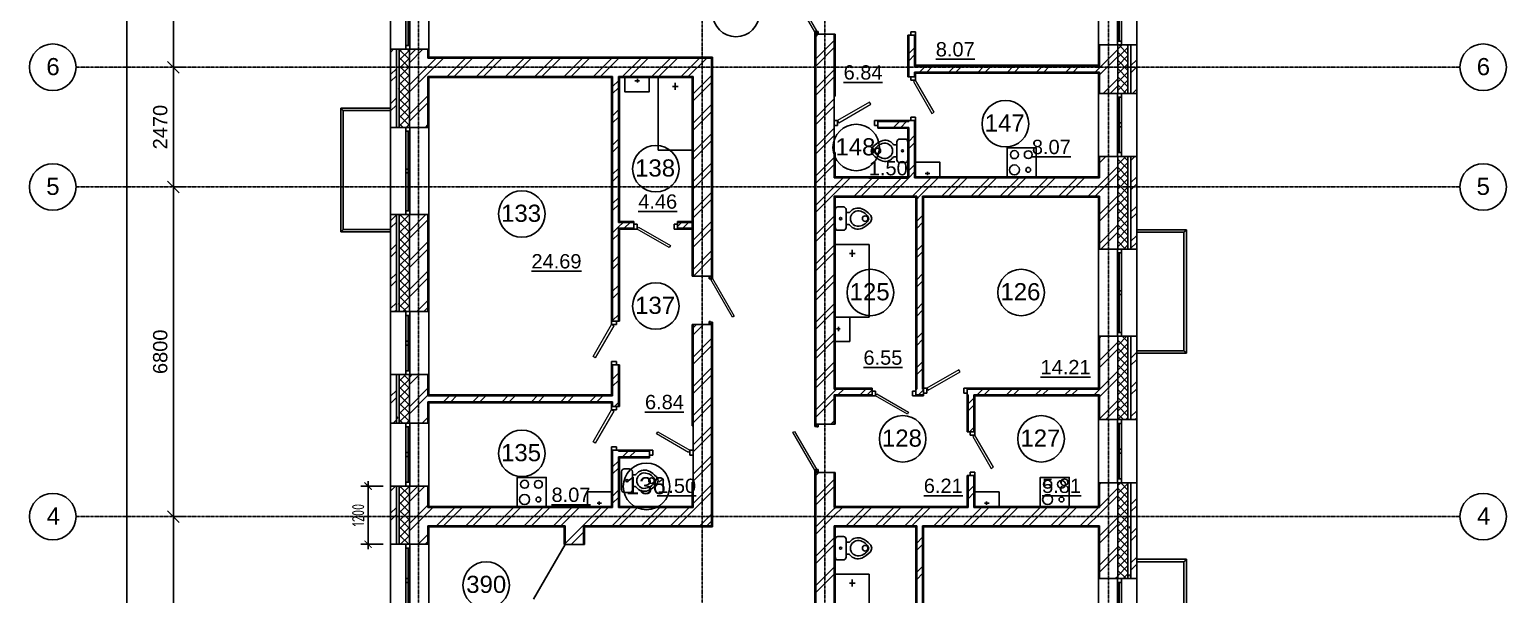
# Model space of a CAD drawing. Header units: millimetres. Extents: x -3463 to 813393, y -106315 to 159215.
# Drawn here: x 174326 to 204788, y 20796 to 32450 of the extents above; entities that cross this region are included whole.
import ezdxf

# ---------------------------------------------------------------- set-up
doc = ezdxf.new("R2010")
doc.units = ezdxf.units.MM
doc.linetypes.add('Линия сетки', pattern=[22.225, 12.7, -3.175, 3.175, -3.175])
doc.layers.add('AXIS_', color=252, linetype='Continuous')
doc.layers.add('PLANS_', color=252, linetype='Continuous')
doc.styles.add('Arch-Dim', font='complex.shx', dxfattribs={"width": 0.7})
doc.styles.add('arial', font='arial.ttf')
doc.styles.add('Arial_1', font='arial.ttf', dxfattribs={"height": 295.05988})

# ---------------------------------------------------------------- blocks, each defined once
blk = doc.blocks.new('_Oblique')
at = {"color": 0, "linetype": 'ByBlock', "lineweight": -2}
blk.add_line((-0.5, -0.5), (0.5, 0.5), dxfattribs=at)
blk = doc.blocks.new('_ArchTick')
at = {"color": 0, "linetype": 'ByBlock', "const_width": 0.15}
blk.add_lwpolyline([(-0.5, -0.5), (0.5, 0.5)], dxfattribs=at)
blk = doc.blocks.new('A$Cd9ce3b92')
at = {"layer": 'AXIS_', "linetype": 'Линия сетки'}
for p, q in [((-6829, -44949), (-6829, 40039)), ((-979, -44949), (-979, 40039)), ((1551, -44949), (1551, 40039)), ((7401, -44949), (7401, 40039)), ((14647, -12726), (-13895, -12726)), ((14647, -15196), (-13895, -15196)), ((14647, -21996), (-13895, -21996))]:
    blk.add_line(p, q, dxfattribs=at)
at = {"layer": 'AXIS_'}
for p, q in [((-12848, -41636), (-12848, 38784)), ((-11888, -12966), (-11888, -5686)), ((-11888, -15436), (-11888, -12486)), ((-11817, -12726), (-11648, -12726)), ((-11817, -12726), (-11648, -12726)), ((-11888, -22236), (-11888, -14956)), ((-11817, -15196), (-11648, -15196)), ((-11817, -15196), (-11648, -15196)), ((-11888, -28736), (-11888, -21756)), ((-11817, -21996), (-11648, -21996)), ((-11817, -21996), (-11648, -21996))]:
    blk.add_line(p, q, dxfattribs=at)
for centre in [(-14375, -12726), (15127, -12726), (-14375, -15196), (15127, -15196), (-14375, -21996), (15127, -21996)]:
    blk.add_circle(centre, 480, dxfattribs=at)
at = {"layer": 'PLANS_'}
for p, q in [((-7409, -12356), (-7409, -11056)), ((-7044, -11136), (-7044, -12276)), ((-7014, -12276), (-7014, -11136)), ((-6619, -11056), (-6619, -12356)), ((7191, -12266), (7191, -10966)), ((7586, -11046), (7586, -12186)), ((7616, -12186), (7616, -11046)), ((7981, -10966), (7981, -12266)), ((-7094, -12276), (-7094, -11746)), ((7666, -11656), (7666, -12186)), ((1341, -11996), (1381, -11996)), ((1341, -12026), (1341, -11996)), ((1411, -12026), (1341, -12026)), ((1341, -12026), (1411, -12026)), ((1341, -12046), (1341, -12026)), ((1411, -12046), (1341, -12046)), ((1361, -12046), (1361, -20086)), ((1381, -11986), (1411, -11986)), ((1381, -11996), (1381, -11986)), ((1411, -11986), (1411, -12026)), ((1411, -12026), (1411, -12046)), ((1741, -12046), (1741, -13326)), ((3281, -12926), (3281, -12066)), ((3421, -11996), (3321, -11996)), ((3321, -11996), (3321, -12066)), ((3321, -12066), (3421, -12066)), ((3401, -12706), (3401, -12066)), ((3421, -12066), (3421, -11996)), ((-7289, -12356), (-7289, -13966)), ((-7229, -12356), (-7229, -13966)), ((-7014, -12276), (-7094, -12276)), ((-7094, -12276), (-7094, -12356)), ((-7094, -12356), (-7014, -12356)), ((-7044, -12276), (-7014, -12276)), ((-7019, -12356), (-7019, -13966)), ((-7014, -12356), (-7014, -12276)), ((-6639, -12356), (-6639, -12536)), ((7211, -12266), (7211, -12706)), ((7586, -12186), (7616, -12186)), ((7586, -12186), (7586, -12266)), ((7666, -12186), (7586, -12186)), ((7586, -12266), (7666, -12266)), ((7591, -12266), (7591, -13266)), ((7666, -12266), (7666, -12186)), ((7801, -12266), (7801, -13266)), ((7861, -12266), (7861, -13266)), ((-789, -12536), (-6639, -12536)), ((-6619, -12516), (-6619, -12536)), ((-789, -12536), (-789, -17033)), ((7211, -12706), (3401, -12706)), ((7191, -12706), (7191, -12686)), ((-6639, -12916), (-6639, -13966)), ((-2829, -12916), (-6639, -12916)), ((-6619, -12916), (-6619, -12936)), ((-2829, -12916), (-2829, -17966)), ((-2709, -12916), (-2709, -15926)), ((-1169, -12916), (-2709, -12916)), ((-1169, -12916), (-1169, -17033)), ((3421, -12926), (3321, -12926)), ((3321, -12926), (3321, -12996)), ((3321, -12996), (3421, -12996)), ((3401, -12926), (3401, -12826)), ((7211, -12826), (3401, -12826)), ((3421, -12996), (3421, -12926)), ((7191, -12846), (7191, -12826)), ((7211, -12826), (7211, -13266)), ((7191, -14566), (7191, -13266)), ((7586, -13266), (7586, -13346)), ((7666, -13266), (7586, -13266)), ((7586, -13346), (7586, -14486)), ((7616, -13346), (7586, -13346)), ((7586, -13346), (7666, -13346)), ((7616, -14486), (7616, -13346)), ((7666, -13346), (7666, -13266)), ((7666, -13346), (7666, -13876)), ((7981, -13266), (7981, -14566)), ((-7409, -13571), (-8434, -13571)), ((-8434, -13571), (-8434, -16121)), ((-8384, -13621), (-7409, -13621)), ((-8384, -16071), (-8384, -13621)), ((-7409, -15766), (-7409, -13966)), ((-7014, -13966), (-7094, -13966)), ((-7094, -13966), (-7094, -14046)), ((-7014, -14046), (-7014, -13966)), ((-6619, -13966), (-6619, -15766)), ((1811, -13826), (1741, -13826)), ((1741, -13826), (1741, -13926)), ((1741, -13926), (1811, -13926)), ((1811, -13926), (1811, -13826)), ((2571, -13826), (2571, -13926)), ((2641, -13826), (2571, -13826)), ((2571, -13926), (2641, -13926)), ((2641, -13926), (2641, -13826)), ((2641, -13846), (3281, -13846)), ((2641, -13966), (3281, -13966)), ((3281, -13846), (3281, -13826)), ((3281, -15006), (3281, -13966)), ((3421, -13756), (3321, -13756)), ((3321, -13756), (3321, -13826)), ((3321, -13826), (3421, -13826)), ((3401, -15006), (3401, -13826)), ((3421, -13826), (3421, -13756)), ((7586, -13876), (7586, -13956)), ((7666, -13876), (7586, -13876)), ((7586, -13956), (7666, -13956)), ((7666, -13956), (7666, -13876)), ((7666, -13956), (7666, -14486)), ((-7094, -14046), (-7014, -14046)), ((-7094, -14826), (-7094, -14046)), ((-7014, -14046), (-7044, -14046)), ((-7044, -14046), (-7044, -15686)), ((-7014, -15686), (-7014, -14046)), ((1741, -14486), (1741, -15006)), ((7211, -14566), (7211, -15006)), ((7586, -14486), (7616, -14486)), ((7586, -14486), (7586, -14566)), ((7666, -14486), (7586, -14486)), ((7586, -14566), (7666, -14566)), ((7591, -14566), (7591, -16476)), ((7666, -14566), (7666, -14486)), ((7801, -14566), (7801, -16476)), ((7861, -14566), (7861, -16476)), ((-7014, -14826), (-7094, -14826)), ((-7094, -14826), (-7094, -14906)), ((-7094, -14906), (-7014, -14906)), ((-7094, -15686), (-7094, -14906)), ((-7014, -14906), (-7014, -14826)), ((1741, -15006), (3281, -15006)), ((3401, -15006), (7211, -15006)), ((7191, -15006), (7191, -14986)), ((1741, -15386), (1741, -19366)), ((1741, -15386), (3444, -15386)), ((3444, -15386), (3444, -19366)), ((3564, -15386), (3564, -19366)), ((3564, -15386), (7211, -15386)), ((7191, -15406), (7191, -15386)), ((7211, -15386), (7211, -16476)), ((-7289, -15766), (-7289, -17766)), ((-7229, -15766), (-7229, -17766)), ((-7014, -15686), (-7094, -15686)), ((-7094, -15686), (-7094, -15766)), ((-7094, -15766), (-7014, -15766)), ((-7044, -15686), (-7014, -15686)), ((-7019, -15766), (-7019, -17766)), ((-7014, -15766), (-7014, -15686)), ((-6639, -15766), (-6639, -17766)), ((-8434, -16121), (-7409, -16121)), ((-7409, -16071), (-8384, -16071)), ((-2389, -15926), (-2709, -15926)), ((-2709, -17966), (-2709, -16046)), ((-2389, -16046), (-2709, -16046)), ((-2389, -15966), (-2319, -15966)), ((-2389, -16066), (-2389, -15966)), ((-2319, -16066), (-2389, -16066)), ((-2319, -15966), (-2319, -16066)), ((-1559, -15966), (-1489, -15966)), ((-1559, -16066), (-1559, -15966)), ((-1489, -16066), (-1559, -16066)), ((-1189, -15926), (-1489, -15926)), ((-1489, -15966), (-1489, -16066)), ((-1189, -16046), (-1489, -16046)), ((9006, -16077), (7981, -16077)), ((7981, -16127), (8956, -16127)), ((8956, -16127), (8956, -18577)), ((9006, -18627), (9006, -16077)), ((7191, -18276), (7191, -16476)), ((7586, -16476), (7586, -16556)), ((7666, -16476), (7586, -16476)), ((7586, -16556), (7586, -18196)), ((7616, -16556), (7586, -16556)), ((7586, -16556), (7666, -16556)), ((7616, -18196), (7616, -16556)), ((7666, -16556), (7666, -16476)), ((7666, -16556), (7666, -17336)), ((7981, -16476), (7981, -18276)), ((-839, -17033), (-769, -17033)), ((-839, -17053), (-839, -17033)), ((-839, -17093), (-839, -17053)), ((-839, -17053), (-769, -17053)), ((-769, -17053), (-839, -17053)), ((-769, -17033), (-769, -17053)), ((-769, -17053), (-769, -17083)), ((-809, -17093), (-839, -17093)), ((-809, -17083), (-809, -17093)), ((-769, -17083), (-809, -17083)), ((7586, -17336), (7586, -17416)), ((7666, -17336), (7586, -17336)), ((7666, -17416), (7666, -17336)), ((7586, -17416), (7666, -17416)), ((7666, -17416), (7666, -18196)), ((-7409, -19066), (-7409, -17766)), ((-7014, -17766), (-7094, -17766)), ((-7094, -17766), (-7094, -17846)), ((-7094, -17846), (-7014, -17846)), ((-7094, -18376), (-7094, -17846)), ((-7014, -17846), (-7044, -17846)), ((-7044, -17846), (-7044, -18986)), ((-7014, -17846), (-7014, -17766)), ((-7014, -18986), (-7014, -17846)), ((-6619, -17766), (-6619, -19066)), ((-2849, -17966), (-2749, -17966)), ((-2849, -18036), (-2849, -17966)), ((-2749, -17966), (-2749, -18036)), ((-2749, -18036), (-2849, -18036)), ((-1169, -18033), (-1169, -20126)), ((-839, -17973), (-809, -17973)), ((-839, -18013), (-839, -17973)), ((-769, -18013), (-839, -18013)), ((-839, -18033), (-839, -18013)), ((-839, -18013), (-769, -18013)), ((-769, -18033), (-839, -18033)), ((-809, -17973), (-809, -17983)), ((-809, -17983), (-769, -17983)), ((-789, -18033), (-789, -22186)), ((-769, -17983), (-769, -18013)), ((-769, -18013), (-769, -18033)), ((7211, -18276), (7211, -19366)), ((7586, -18196), (7616, -18196)), ((7586, -18196), (7586, -18276)), ((7666, -18196), (7586, -18196)), ((7586, -18276), (7666, -18276)), ((7591, -18276), (7591, -19996)), ((7666, -18276), (7666, -18196)), ((7801, -18276), (7801, -19996)), ((7861, -18276), (7861, -19996)), ((-7014, -18376), (-7094, -18376)), ((-7094, -18376), (-7094, -18456)), ((-7094, -18456), (-7014, -18456)), ((-7094, -18986), (-7094, -18456)), ((-7014, -18456), (-7014, -18376)), ((8956, -18577), (7981, -18577)), ((-2849, -18866), (-2849, -18796)), ((-2849, -18796), (-2749, -18796)), ((-2749, -18866), (-2849, -18866)), ((-2829, -19506), (-2829, -18866)), ((-2749, -18796), (-2749, -18866)), ((-2709, -19726), (-2709, -18866)), ((7981, -18627), (9006, -18627)), ((-7289, -19066), (-7289, -20066)), ((-7229, -19066), (-7229, -20066)), ((-7014, -18986), (-7094, -18986)), ((-7094, -18986), (-7094, -19066)), ((-7094, -19066), (-7014, -19066)), ((-7044, -18986), (-7014, -18986)), ((-7019, -19066), (-7019, -20066)), ((-7014, -19066), (-7014, -18986)), ((-6639, -19066), (-6639, -19506)), ((-6619, -19486), (-6619, -19506)), ((2524, -19366), (1741, -19366)), ((1741, -19486), (1741, -20086)), ((2524, -19486), (1741, -19486)), ((2524, -19406), (2594, -19406)), ((2524, -19506), (2524, -19406)), ((2594, -19406), (2594, -19506)), ((3354, -19406), (3424, -19406)), ((3354, -19506), (3354, -19406)), ((3444, -19366), (3424, -19366)), ((3424, -19406), (3424, -19506)), ((3584, -19486), (3424, -19486)), ((3584, -19366), (3564, -19366)), ((3654, -19346), (3584, -19346)), ((3584, -19346), (3584, -19446)), ((3584, -19446), (3654, -19446)), ((3654, -19446), (3654, -19346)), ((4414, -19346), (4414, -19446)), ((4484, -19346), (4414, -19346)), ((4414, -19446), (4484, -19446)), ((4484, -19446), (4484, -19346)), ((7211, -19366), (4484, -19366)), ((4504, -19486), (4484, -19486)), ((4504, -20246), (4504, -19486)), ((7211, -19486), (4624, -19486)), ((4624, -20246), (4624, -19486)), ((7191, -19366), (7191, -19346)), ((7191, -19506), (7191, -19486)), ((7211, -19486), (7211, -19996)), ((-6639, -19506), (-2829, -19506)), ((-6639, -19626), (-6639, -20066)), ((-6639, -19626), (-2829, -19626)), ((-6619, -19626), (-6619, -19646)), ((-2849, -19726), (-2749, -19726)), ((-2849, -19796), (-2849, -19726)), ((-2749, -19796), (-2849, -19796)), ((-2829, -19726), (-2829, -19626)), ((-2749, -19726), (-2749, -19796)), ((2594, -19506), (2524, -19506)), ((3424, -19506), (3354, -19506)), ((-7409, -21366), (-7409, -20066)), ((-7014, -20066), (-7094, -20066)), ((-7094, -20066), (-7094, -20146)), ((-7014, -20146), (-7014, -20066)), ((-6619, -20066), (-6619, -21366)), ((1341, -20086), (1411, -20086)), ((1341, -20106), (1341, -20086)), ((1411, -20086), (1411, -20106)), ((7191, -21296), (7191, -19996)), ((7586, -19996), (7586, -20076)), ((7666, -19996), (7586, -19996)), ((7586, -20076), (7586, -21216)), ((7616, -20076), (7586, -20076)), ((7586, -20076), (7666, -20076)), ((7616, -21216), (7616, -20076)), ((7666, -20076), (7666, -19996)), ((7666, -20076), (7666, -20606)), ((7981, -19996), (7981, -21296)), ((-7094, -20146), (-7014, -20146)), ((-7094, -20676), (-7094, -20146)), ((-7014, -20146), (-7044, -20146)), ((-7044, -20146), (-7044, -21286)), ((-7014, -21286), (-7014, -20146)), ((1341, -20106), (1411, -20106)), ((1341, -20136), (1341, -20106)), ((1411, -20106), (1341, -20106)), ((1381, -20136), (1341, -20136)), ((1381, -20146), (1381, -20136)), ((1411, -20146), (1381, -20146)), ((1411, -20106), (1411, -20146)), ((4644, -20246), (4544, -20246)), ((4544, -20246), (4544, -20316)), ((4544, -20316), (4644, -20316)), ((4644, -20316), (4644, -20246)), ((-7014, -20676), (-7094, -20676)), ((-7094, -20676), (-7094, -20756)), ((-7014, -20756), (-7014, -20676)), ((-2849, -20626), (-2849, -20556)), ((-2849, -20556), (-2749, -20556)), ((-2749, -20626), (-2849, -20626)), ((-2829, -21806), (-2829, -20626)), ((-2749, -20556), (-2749, -20626)), ((-2709, -20646), (-2709, -20626)), ((-2069, -20646), (-2709, -20646)), ((-2069, -20626), (-1999, -20626)), ((-2069, -20726), (-2069, -20626)), ((-1999, -20626), (-1999, -20726)), ((-1239, -20726), (-1239, -20626)), ((-1239, -20626), (-1169, -20626)), ((-1169, -20626), (-1169, -20726)), ((7586, -20606), (7586, -20686)), ((7666, -20606), (7586, -20606)), ((7586, -20686), (7666, -20686)), ((7666, -20686), (7666, -20606)), ((7666, -20686), (7666, -21216)), ((-7094, -20756), (-7014, -20756)), ((-7094, -21286), (-7094, -20756)), ((-2709, -21806), (-2709, -20766)), ((-2069, -20766), (-2709, -20766)), ((-1999, -20726), (-2069, -20726)), ((-1169, -20726), (-1239, -20726)), ((-7014, -21286), (-7094, -21286)), ((-7094, -21286), (-7094, -21366)), ((-7044, -21286), (-7014, -21286)), ((-7014, -21366), (-7014, -21286)), ((-1169, -21286), (-1169, -21806)), ((1341, -21036), (1381, -21036)), ((1341, -21066), (1341, -21036)), ((1411, -21066), (1341, -21066)), ((1341, -21066), (1411, -21066)), ((1341, -21086), (1341, -21066)), ((1411, -21086), (1341, -21086)), ((1361, -21086), (1361, -26796)), ((1381, -21026), (1411, -21026)), ((1381, -21036), (1381, -21026)), ((1411, -21026), (1411, -21066)), ((1411, -21066), (1411, -21086)), ((1741, -21086), (1741, -21806)), ((4504, -21806), (4504, -21146)), ((4644, -21076), (4544, -21076)), ((4544, -21076), (4544, -21146)), ((4544, -21146), (4644, -21146)), ((4624, -21806), (4624, -21146)), ((4644, -21146), (4644, -21076)), ((7211, -21296), (7211, -21806)), ((7586, -21216), (7616, -21216)), ((7586, -21216), (7586, -21296)), ((7666, -21216), (7586, -21216)), ((7586, -21296), (7666, -21296)), ((7591, -21296), (7591, -23276)), ((7666, -21296), (7666, -21216)), ((7801, -21296), (7801, -23276)), ((7861, -21296), (7861, -23276)), ((-7289, -21366), (-7289, -22566)), ((-7229, -21366), (-7229, -22566)), ((-7094, -21366), (-7014, -21366)), ((-7019, -21366), (-7019, -22566)), ((-6639, -21366), (-6639, -21806)), ((-2829, -21806), (-6639, -21806)), ((-6619, -21786), (-6619, -21806)), ((-1169, -21806), (-2709, -21806)), ((4504, -21806), (1741, -21806)), ((7211, -21806), (4624, -21806)), ((7191, -21806), (7191, -21786)), ((-6639, -22186), (-6639, -22566)), ((-3809, -22186), (-6639, -22186)), ((-6619, -22186), (-6619, -22206)), ((-3809, -22186), (-3809, -22571)), ((-789, -22186), (-3429, -22186)), ((-3429, -22186), (-3429, -22571)), ((1741, -22186), (1741, -26166)), ((3444, -22186), (1741, -22186)), ((3444, -22186), (3444, -26166)), ((3564, -22186), (3564, -26166)), ((7211, -22186), (3564, -22186)), ((7191, -22206), (7191, -22186)), ((7211, -22186), (7211, -23276)), ((-7409, -24066), (-7409, -22566)), ((-7014, -22566), (-7094, -22566)), ((-7094, -22566), (-7094, -22646)), ((-7094, -22646), (-7014, -22646)), ((-7094, -23276), (-7094, -22646)), ((-7014, -22646), (-7044, -22646)), ((-7044, -22646), (-7044, -23986)), ((-7014, -22646), (-7014, -22566)), ((-7014, -23986), (-7014, -22646)), ((-6619, -22566), (-6619, -24066)), ((9006, -22877), (7981, -22877)), ((7981, -22927), (8956, -22927)), ((8956, -22927), (8956, -25377)), ((9006, -25427), (9006, -22877)), ((-7014, -23276), (-7094, -23276)), ((-7094, -23276), (-7094, -23356)), ((-7094, -23356), (-7014, -23356)), ((-7094, -23986), (-7094, -23356)), ((-7014, -23356), (-7014, -23276)), ((7191, -25076), (7191, -23276)), ((7586, -23276), (7586, -23356)), ((7666, -23276), (7586, -23276)), ((7586, -23356), (7586, -24996)), ((7616, -23356), (7586, -23356)), ((7586, -23356), (7666, -23356)), ((7616, -24996), (7616, -23356)), ((7666, -23356), (7666, -23276)), ((7666, -23356), (7666, -24136)), ((7981, -23276), (7981, -25076))]:
    blk.add_line(p, q, dxfattribs=at)
at = {"layer": 'PLANS_', "lineweight": 13}
for p, q in [((1341, -11996), (891, -11217)), ((926, -11197), (1376, -11976)), ((1376, -11976), (1341, -11996)), ((3421, -12996), (3378, -13021)), ((3378, -13021), (3758, -13680)), ((3801, -13655), (3421, -12996)), ((2469, -13446), (1811, -13826)), ((1836, -13870), (2494, -13490)), ((2494, -13490), (2469, -13446)), ((3758, -13680), (3801, -13655)), ((1811, -13826), (1836, -13870)), ((-2319, -16066), (-2294, -16023)), ((-1661, -16446), (-2319, -16066)), ((-2294, -16023), (-1636, -16403)), ((-1636, -16403), (-1661, -16446)), ((-804, -17103), (-769, -17083)), ((-354, -17882), (-804, -17103)), ((-769, -17083), (-319, -17862)), ((-319, -17862), (-354, -17882)), ((-3229, -18695), (-2849, -18036)), ((-2806, -18061), (-3186, -18720)), ((-2849, -18036), (-2806, -18061)), ((-3186, -18720), (-3229, -18695)), ((4312, -18966), (3654, -19346)), ((3679, -19390), (4337, -19010)), ((4337, -19010), (4312, -18966)), ((2594, -19506), (2619, -19463)), ((2619, -19463), (3277, -19843)), ((3654, -19346), (3679, -19390)), ((-3229, -20455), (-2849, -19796)), ((-2849, -19796), (-2806, -19821)), ((3252, -19886), (2594, -19506)), ((-2806, -19821), (-3186, -20480)), ((3277, -19843), (3252, -19886)), ((-1922, -20290), (-1897, -20246)), ((-1264, -20670), (-1922, -20290)), ((-1897, -20246), (-1239, -20626)), ((891, -20257), (926, -20237)), ((1341, -21036), (891, -20257)), ((926, -20237), (1376, -21016)), ((4644, -20316), (4600, -20341)), ((4600, -20341), (4980, -21000)), ((5024, -20975), (4644, -20316)), ((-3186, -20480), (-3229, -20455)), ((-1239, -20626), (-1264, -20670)), ((1376, -21016), (1341, -21036)), ((4980, -21000), (5024, -20975))]:
    blk.add_line(p, q, dxfattribs=at)
at = {"layer": 'PLANS_', "lineweight": 25}
for p, q in [((1341, -12046), (1341, -20086)), ((1761, -12046), (1411, -12046)), ((1761, -13326), (1761, -12046)), ((3261, -12066), (3261, -12926)), ((3321, -12066), (3261, -12066)), ((3421, -12686), (3421, -12066)), ((-6619, -12356), (-7409, -12356)), ((-7409, -12356), (-7409, -13966)), ((-6619, -12516), (-6619, -12356)), ((7981, -12266), (7191, -12266)), ((7191, -12266), (7191, -12686)), ((7981, -13266), (7981, -12266)), ((-769, -12516), (-6619, -12516)), ((-769, -17033), (-769, -12516)), ((7191, -12686), (3421, -12686)), ((-6619, -13966), (-6619, -12936)), ((-6619, -12936), (-2849, -12936)), ((-2849, -12936), (-2849, -17966)), ((-2689, -15906), (-2689, -12936)), ((-2689, -12936), (-1189, -12936)), ((-1189, -12936), (-1189, -17033)), ((3261, -12926), (3321, -12926)), ((3421, -12926), (3421, -12846)), ((3421, -12846), (7191, -12846)), ((7191, -12846), (7191, -13266)), ((1741, -13826), (1741, -13326)), ((1741, -13326), (1761, -13326)), ((7191, -13266), (7981, -13266)), ((-7409, -13966), (-6619, -13966)), ((1741, -14486), (1741, -13926)), ((3321, -13826), (2641, -13826)), ((2641, -13926), (2641, -13986)), ((2641, -13986), (3261, -13986)), ((3261, -13986), (3261, -14986)), ((3421, -14986), (3421, -13826)), ((1761, -14486), (1741, -14486)), ((1761, -14986), (1761, -14486)), ((7981, -14566), (7191, -14566)), ((7191, -14566), (7191, -14986)), ((7981, -16476), (7981, -14566)), ((3261, -14986), (1761, -14986)), ((7191, -14986), (3421, -14986)), ((1761, -19346), (1761, -15406)), ((1761, -15406), (3424, -15406)), ((3424, -15406), (3424, -19406)), ((3584, -19346), (3584, -15406)), ((3584, -15406), (7191, -15406)), ((7191, -15406), (7191, -16476)), ((-6619, -15766), (-7409, -15766)), ((-7409, -15766), (-7409, -17766)), ((-6619, -17766), (-6619, -15766)), ((-2389, -15906), (-2689, -15906)), ((-2689, -17966), (-2689, -16066)), ((-2689, -16066), (-2389, -16066)), ((-2389, -15966), (-2389, -15906)), ((-1189, -15906), (-1489, -15906)), ((-1489, -15906), (-1489, -15966)), ((-1489, -16066), (-1189, -16066)), ((-1189, -16066), (-1189, -15906)), ((7191, -16476), (7981, -16476)), ((-1189, -17033), (-839, -17033)), ((-7409, -17766), (-6619, -17766)), ((-2749, -17966), (-2689, -17966)), ((-839, -18033), (-1189, -18033)), ((-1189, -18033), (-1189, -20126)), ((-769, -22206), (-769, -18033)), ((7981, -18276), (7191, -18276)), ((7191, -18276), (7191, -19346)), ((7981, -19996), (7981, -18276)), ((-2849, -18866), (-2849, -19486)), ((-2689, -18866), (-2749, -18866)), ((-2689, -19726), (-2689, -18866)), ((-6619, -19066), (-7409, -19066)), ((-7409, -19066), (-7409, -20066)), ((-6619, -19486), (-6619, -19066)), ((-2849, -19486), (-6619, -19486)), ((2524, -19346), (1761, -19346)), ((2524, -19406), (2524, -19346)), ((3584, -19506), (3584, -19446)), ((7191, -19346), (4484, -19346)), ((4484, -19446), (4484, -20246)), ((-6619, -20066), (-6619, -19646)), ((-6619, -19646), (-2849, -19646)), ((-2849, -19646), (-2849, -19726)), ((-2749, -19726), (-2689, -19726)), ((1761, -20086), (1761, -19506)), ((1761, -19506), (2524, -19506)), ((3424, -19506), (3584, -19506)), ((4644, -19506), (7191, -19506)), ((4644, -20246), (4644, -19506)), ((7191, -19506), (7191, -19996)), ((-7409, -20066), (-6619, -20066)), ((1411, -20086), (1761, -20086)), ((7191, -19996), (7981, -19996)), ((-1189, -20126), (-1169, -20126)), ((-1169, -20126), (-1169, -20626)), ((4484, -20246), (4544, -20246)), ((-2849, -20626), (-2849, -21786)), ((-2069, -20626), (-2749, -20626)), ((-2689, -21786), (-2689, -20786)), ((-2689, -20786), (-2069, -20786)), ((-2069, -20786), (-2069, -20726)), ((-1169, -20726), (-1169, -21286)), ((-1169, -21286), (-1189, -21286)), ((-1189, -21286), (-1189, -21786)), ((1341, -21086), (1341, -26796)), ((1761, -21086), (1411, -21086)), ((1761, -21786), (1761, -21086)), ((4484, -21146), (4484, -21786)), ((4544, -21146), (4484, -21146)), ((4644, -21786), (4644, -21146)), ((7981, -21296), (7191, -21296)), ((7191, -21296), (7191, -21786)), ((7981, -23276), (7981, -21296)), ((-6619, -21366), (-7409, -21366)), ((-7409, -21366), (-7409, -22566)), ((-6619, -21786), (-6619, -21366)), ((-2849, -21786), (-6619, -21786)), ((-1189, -21786), (-2689, -21786)), ((4484, -21786), (1761, -21786)), ((7191, -21786), (4644, -21786)), ((-6619, -22566), (-6619, -22206)), ((-6619, -22206), (-3829, -22206)), ((-3829, -22206), (-3829, -22571)), ((-3409, -22206), (-769, -22206)), ((-3409, -22571), (-3409, -22206)), ((1761, -26146), (1761, -22206)), ((1761, -22206), (3424, -22206)), ((3424, -22206), (3424, -26206)), ((3584, -26146), (3584, -22206)), ((3584, -22206), (7191, -22206)), ((7191, -22206), (7191, -23276)), ((-7409, -22566), (-6619, -22566)), ((-3829, -22571), (-3409, -22571)), ((7191, -23276), (7981, -23276))]:
    blk.add_line(p, q, dxfattribs=at)
at = {"layer": 'PLANS_', "linetype": 'Continuous', "lineweight": 9}
for p, q in [((1361, -12097), (1412, -12046)), ((1361, -12555), (1741, -12175)), ((-7409, -12419), (-7347, -12356)), ((-7229, -12411), (-7174, -12356)), ((-7019, -12568), (-7229, -12358)), ((-7229, -12581), (-7019, -12371)), ((-7019, -12398), (-7060, -12356)), ((-7019, -12486), (-6889, -12356)), ((-7019, -12632), (-6743, -12356)), ((1361, -12701), (1741, -12321)), ((3281, -12445), (3401, -12325)), ((3281, -12591), (3401, -12471)), ((7211, -12282), (7227, -12266)), ((7211, -12739), (7591, -12359)), ((7591, -12356), (7680, -12266)), ((7591, -12526), (7801, -12316)), ((7801, -12623), (7591, -12413)), ((7591, -12695), (7801, -12485)), ((7801, -12454), (7614, -12266)), ((7801, -12284), (7784, -12266)), ((-7409, -12876), (-7289, -12756)), ((-7019, -12737), (-7229, -12527)), ((-7229, -12751), (-7019, -12541)), ((-7019, -12907), (-7229, -12697)), ((-7229, -12921), (-7019, -12711)), ((-7019, -13089), (-6639, -12709)), ((-6639, -12709), (-6466, -12536)), ((-6639, -12856), (-6320, -12536)), ((-6243, -12916), (-5863, -12536)), ((-6096, -12916), (-5716, -12536)), ((-5639, -12916), (-5259, -12536)), ((-5493, -12916), (-5113, -12536)), ((-5036, -12916), (-4656, -12536)), ((-4889, -12916), (-4509, -12536)), ((-4432, -12916), (-4052, -12536)), ((-4286, -12916), (-3906, -12536)), ((-3829, -12916), (-3449, -12536)), ((-3682, -12916), (-3302, -12536)), ((-3225, -12916), (-2845, -12536)), ((-3079, -12916), (-2699, -12536)), ((-2622, -12916), (-2242, -12536)), ((-2475, -12916), (-2095, -12536)), ((-2018, -12916), (-1638, -12536)), ((-1872, -12916), (-1492, -12536)), ((-1415, -12916), (-1035, -12536)), ((-1268, -12916), (-888, -12536)), ((1361, -13158), (1741, -12778)), ((3503, -12826), (3623, -12706)), ((3649, -12826), (3769, -12706)), ((4107, -12826), (4227, -12706)), ((4253, -12826), (4373, -12706)), ((4710, -12826), (4830, -12706)), ((4856, -12826), (4976, -12706)), ((5313, -12826), (5433, -12706)), ((5460, -12826), (5580, -12706)), ((5917, -12826), (6037, -12706)), ((6063, -12826), (6183, -12706)), ((6520, -12826), (6640, -12706)), ((6667, -12826), (6787, -12706)), ((7124, -12826), (7211, -12739)), ((7211, -12886), (7591, -12506)), ((7801, -12793), (7591, -12583)), ((7591, -12865), (7801, -12655)), ((7801, -12963), (7591, -12753)), ((7861, -12693), (7981, -12573)), ((7861, -12839), (7981, -12719)), ((-7409, -13022), (-7289, -12902)), ((-7019, -13077), (-7229, -12867)), ((-7229, -13090), (-7019, -12880)), ((-7019, -13246), (-7229, -13036)), ((-7229, -13260), (-7019, -13050)), ((-7019, -13236), (-6639, -12856)), ((-2829, -13124), (-2709, -13004)), ((-1169, -13274), (-811, -12916)), ((-1169, -13420), (-789, -13040)), ((-811, -12916), (-789, -12894)), ((1361, -13304), (1741, -12924)), ((7287, -13266), (7591, -12963)), ((7591, -13035), (7801, -12825)), ((7801, -13132), (7591, -12922)), ((7591, -13204), (7801, -12994)), ((7766, -13266), (7591, -13092)), ((-7409, -13479), (-7289, -13359)), ((-7229, -13192), (-7245, -13164)), ((-7245, -13206), (-7229, -13206)), ((-7019, -13416), (-7229, -13206)), ((-7229, -13430), (-7019, -13220)), ((-7019, -13586), (-7229, -13376)), ((-7229, -13599), (-7019, -13389)), ((-7019, -13693), (-6639, -13313)), ((-2829, -13270), (-2709, -13150)), ((1361, -13761), (1741, -13381)), ((7434, -13266), (7591, -13109)), ((7596, -13266), (7591, -13262)), ((7699, -13266), (7801, -13164)), ((7891, -13266), (7981, -13176)), ((-7409, -13626), (-7289, -13506)), ((-7019, -13756), (-7229, -13546)), ((-7229, -13769), (-7019, -13559)), ((-7019, -13839), (-6639, -13459)), ((-2829, -13727), (-2709, -13607)), ((-1169, -13878), (-789, -13498)), ((-1169, -14024), (-789, -13644)), ((1361, -13908), (1741, -13528)), ((-7293, -13966), (-7289, -13963)), ((-7019, -13925), (-7229, -13715)), ((-7229, -13939), (-7019, -13729)), ((-7147, -13966), (-7229, -13885)), ((-7087, -13966), (-7019, -13899)), ((-6689, -13966), (-6639, -13916)), ((-2829, -13873), (-2709, -13753)), ((1361, -14365), (1741, -13985)), ((2967, -13966), (3087, -13846)), ((3113, -13966), (3233, -13846)), ((-2829, -14331), (-2709, -14211)), ((-1169, -14481), (-789, -14101)), ((-1169, -14627), (-789, -14247)), ((1361, -14511), (1741, -14131)), ((3281, -14255), (3401, -14135)), ((3281, -14402), (3401, -14282)), ((-2829, -14477), (-2709, -14357)), ((1361, -14968), (1741, -14588)), ((7211, -14696), (7341, -14566)), ((7591, -14732), (7756, -14566)), ((7801, -14829), (7591, -14619)), ((7801, -14660), (7708, -14566)), ((7861, -14649), (7944, -14566)), ((-2829, -14934), (-2709, -14814)), ((-1169, -15085), (-789, -14705)), ((-1169, -15231), (-789, -14851)), ((1361, -15115), (1741, -14735)), ((3281, -14859), (3401, -14739)), ((3281, -15005), (3401, -14885)), ((7211, -15153), (7591, -14773)), ((7211, -15299), (7591, -14919)), ((7591, -14901), (7801, -14691)), ((7801, -14999), (7591, -14789)), ((7591, -15071), (7801, -14861)), ((-2829, -15080), (-2709, -14960)), ((1361, -15572), (1741, -15192)), ((1741, -15192), (1927, -15006)), ((1741, -15338), (2073, -15006)), ((2150, -15386), (2530, -15006)), ((2296, -15386), (2676, -15006)), ((2753, -15386), (3133, -15006)), ((2900, -15386), (3280, -15006)), ((3357, -15386), (3737, -15006)), ((3503, -15386), (3883, -15006)), ((3960, -15386), (4340, -15006)), ((4107, -15386), (4487, -15006)), ((4564, -15386), (4944, -15006)), ((4710, -15386), (5090, -15006)), ((5167, -15386), (5547, -15006)), ((5314, -15386), (5694, -15006)), ((5771, -15386), (6151, -15006)), ((5917, -15386), (6297, -15006)), ((6374, -15386), (6754, -15006)), ((6521, -15386), (6901, -15006)), ((6978, -15386), (7211, -15153)), ((7801, -15169), (7591, -14959)), ((7591, -15241), (7801, -15031)), ((7801, -15339), (7591, -15129)), ((7591, -15411), (7801, -15201)), ((7861, -15107), (7981, -14987)), ((7861, -15253), (7981, -15133)), ((-2829, -15538), (-2709, -15418)), ((-1169, -15688), (-789, -15308)), ((-1169, -15834), (-789, -15454)), ((1361, -15718), (1741, -15338)), ((3444, -15446), (3503, -15386)), ((7124, -15386), (7211, -15299)), ((7202, -15503), (7191, -15521)), ((7211, -15757), (7591, -15377)), ((7211, -15903), (7591, -15523)), ((7801, -15508), (7591, -15298)), ((7591, -15580), (7801, -15370)), ((7801, -15678), (7591, -15468)), ((-7409, -15893), (-7289, -15773)), ((-7229, -15806), (-7190, -15766)), ((-7229, -15975), (-7020, -15766)), ((-7019, -15962), (-7214, -15766)), ((-7019, -15792), (-7044, -15766)), ((-7019, -16107), (-6679, -15766)), ((-2829, -15684), (-2709, -15564)), ((1361, -16175), (1741, -15795)), ((3444, -15903), (3564, -15783)), ((7591, -15750), (7801, -15540)), ((7801, -15848), (7591, -15638)), ((7591, -15920), (7801, -15710)), ((7801, -16017), (7591, -15807)), ((7861, -15710), (7981, -15590)), ((7861, -15856), (7981, -15736)), ((-7409, -16040), (-7289, -15920)), ((-7245, -15889), (-7229, -15889)), ((-7019, -16131), (-7229, -15921)), ((-7229, -16145), (-7019, -15935)), ((-7019, -16301), (-7229, -16091)), ((-7229, -16315), (-7019, -16105)), ((-7019, -16253), (-6639, -15873)), ((-2829, -16141), (-2709, -16021)), ((-2709, -16021), (-2614, -15926)), ((-2588, -16046), (-2468, -15926)), ((-1489, -16008), (-1407, -15926)), ((-1381, -16046), (-1261, -15926)), ((-1169, -16291), (-789, -15911)), ((-1169, -16438), (-789, -16058)), ((1361, -16322), (1741, -15942)), ((3444, -16050), (3564, -15930)), ((7211, -16360), (7591, -15980)), ((7241, -16476), (7591, -16126)), ((7591, -16089), (7801, -15879)), ((7801, -16187), (7591, -15977)), ((7591, -16259), (7801, -16049)), ((-7409, -16497), (-7289, -16377)), ((-7019, -16471), (-7229, -16261)), ((-7229, -16484), (-7019, -16274)), ((-7019, -16641), (-7229, -16431)), ((-7229, -16654), (-7019, -16444)), ((-7019, -16710), (-6639, -16330)), ((-2829, -16287), (-2709, -16167)), ((1361, -16779), (1741, -16399)), ((3444, -16507), (3564, -16387)), ((7801, -16357), (7591, -16147)), ((7591, -16429), (7801, -16219)), ((7751, -16476), (7591, -16316)), ((7713, -16476), (7801, -16388)), ((7803, -16413), (7801, -16415)), ((7861, -16314), (7981, -16194)), ((7861, -16460), (7981, -16340)), ((-7409, -16643), (-7289, -16523)), ((-7019, -16810), (-7229, -16600)), ((-7229, -16824), (-7019, -16614)), ((-7019, -16856), (-6639, -16476)), ((-6625, -16530), (-6639, -16555)), ((-2829, -16745), (-2709, -16625)), ((-1169, -16895), (-789, -16515)), ((-1161, -17033), (-789, -16661)), ((1361, -16925), (1741, -16545)), ((3444, -16653), (3564, -16533)), ((-7409, -17100), (-7289, -16980)), ((-7245, -16864), (-7229, -16864)), ((-7019, -16980), (-7229, -16770)), ((-7229, -16994), (-7019, -16784)), ((-7019, -17150), (-7229, -16940)), ((-7229, -17163), (-7019, -16953)), ((-7019, -17314), (-6639, -16934)), ((-2829, -16891), (-2709, -16771)), ((1361, -17382), (1741, -17002)), ((3444, -17110), (3564, -16990)), ((-7409, -17246), (-7289, -17126)), ((-7019, -17319), (-7229, -17109)), ((-7229, -17333), (-7019, -17123)), ((-7019, -17489), (-7229, -17279)), ((-7229, -17503), (-7019, -17293)), ((-7019, -17460), (-6639, -17080)), ((-2829, -17348), (-2709, -17228)), ((1361, -17529), (1741, -17149)), ((3444, -17256), (3564, -17136)), ((-7409, -17704), (-7289, -17584)), ((-7234, -17586), (-7254, -17621)), ((-7245, -17595), (-7229, -17595)), ((-7019, -17659), (-7229, -17449)), ((-7229, -17672), (-7019, -17462)), ((-7081, -17766), (-7229, -17619)), ((-7153, -17766), (-7019, -17632)), ((-6868, -17766), (-6639, -17537)), ((-2829, -17494), (-2709, -17374)), ((1361, -17986), (1741, -17606)), ((3444, -17714), (3564, -17594)), ((-7325, -17766), (-7289, -17730)), ((-6722, -17766), (-6639, -17683)), ((-2829, -17951), (-2709, -17831)), ((1361, -18132), (1741, -17752)), ((3444, -17860), (3564, -17740)), ((-1169, -18102), (-1100, -18033)), ((-1169, -18248), (-954, -18033)), ((1361, -18589), (1741, -18209)), ((3444, -18317), (3564, -18197)), ((7211, -18317), (7251, -18276)), ((7591, -18296), (7610, -18276)), ((7591, -18465), (7780, -18276)), ((7801, -18393), (7684, -18276)), ((-1169, -18705), (-789, -18325)), ((-1169, -18852), (-789, -18472)), ((1361, -18736), (1741, -18356)), ((3444, -18463), (3564, -18343)), ((7211, -18774), (7591, -18394)), ((7211, -18920), (7591, -18540)), ((7801, -18563), (7591, -18353)), ((7591, -18635), (7801, -18425)), ((7801, -18733), (7591, -18523)), ((1361, -19193), (1741, -18813)), ((3444, -18921), (3564, -18801)), ((7591, -18805), (7801, -18595)), ((7801, -18902), (7591, -18692)), ((7591, -18974), (7801, -18764)), ((7801, -19072), (7591, -18862)), ((7861, -18727), (7981, -18607)), ((7861, -18874), (7981, -18754)), ((-7229, -19200), (-7096, -19066)), ((-7019, -19356), (-7229, -19146)), ((-7229, -19369), (-7019, -19159)), ((-7019, -19186), (-7139, -19066)), ((-7019, -19124), (-6961, -19066)), ((-7019, -19270), (-6815, -19066)), ((-2829, -19158), (-2709, -19038)), ((-2829, -19305), (-2709, -19185)), ((-1169, -19309), (-789, -18929)), ((-1169, -19455), (-789, -19075)), ((1361, -19339), (1741, -18959)), ((3444, -19067), (3564, -18947)), ((7211, -19184), (7209, -19179)), ((7211, -19377), (7591, -18997)), ((7211, -19524), (7591, -19144)), ((7591, -19144), (7801, -18934)), ((7801, -19242), (7591, -19032)), ((7591, -19314), (7801, -19104)), ((-7409, -19514), (-7289, -19394)), ((-7019, -19526), (-7229, -19316)), ((-7229, -19539), (-7019, -19329)), ((-7019, -19695), (-7229, -19485)), ((-7019, -19728), (-6639, -19348)), ((-7019, -19874), (-6639, -19494)), ((1361, -19796), (1741, -19416)), ((1741, -19416), (1791, -19366)), ((1817, -19486), (1937, -19366)), ((2274, -19486), (2394, -19366)), ((2421, -19486), (2524, -19383)), ((3481, -19486), (3584, -19384)), ((4688, -19486), (4808, -19366)), ((4834, -19486), (4954, -19366)), ((5292, -19486), (5412, -19366)), ((5438, -19486), (5558, -19366)), ((5895, -19486), (6015, -19366)), ((6041, -19486), (6161, -19366)), ((6499, -19486), (6619, -19366)), ((6645, -19486), (6765, -19366)), ((7102, -19486), (7211, -19377)), ((7801, -19411), (7591, -19201)), ((7591, -19483), (7801, -19273)), ((7801, -19581), (7591, -19371)), ((7591, -19653), (7801, -19443)), ((7861, -19331), (7981, -19211)), ((7861, -19477), (7981, -19357)), ((-7409, -19660), (-7289, -19540)), ((-7245, -19546), (-7229, -19546)), ((-7229, -19709), (-7019, -19499)), ((-7019, -19865), (-7229, -19655)), ((-7229, -19879), (-7019, -19669)), ((-6314, -19626), (-6194, -19506)), ((-6168, -19626), (-6048, -19506)), ((-5711, -19626), (-5591, -19506)), ((-5565, -19626), (-5445, -19506)), ((-5107, -19626), (-4987, -19506)), ((-4961, -19626), (-4841, -19506)), ((-4504, -19626), (-4384, -19506)), ((-4358, -19626), (-4238, -19506)), ((-3900, -19626), (-3780, -19506)), ((-3754, -19626), (-3634, -19506)), ((-3297, -19626), (-3177, -19506)), ((-3151, -19626), (-3031, -19506)), ((-2793, -19726), (-2709, -19642)), ((-1169, -19912), (-789, -19532)), ((-1169, -20059), (-789, -19679)), ((1361, -19942), (1741, -19562)), ((4504, -19671), (4624, -19551)), ((4504, -19817), (4624, -19697)), ((7211, -19981), (7591, -19601)), ((7342, -19996), (7591, -19747)), ((7801, -19751), (7591, -19541)), ((7591, -19823), (7801, -19613)), ((7801, -19921), (7591, -19711)), ((7591, -19993), (7801, -19783)), ((-7358, -20066), (-7289, -19998)), ((-7255, -19974), (-7275, -19939)), ((-7019, -20035), (-7229, -19825)), ((-7229, -20048), (-7019, -19838)), ((-7157, -20066), (-7229, -19994)), ((-7077, -20066), (-7019, -20008)), ((-6754, -20066), (-6639, -19951)), ((1674, -20086), (1741, -20020)), ((7707, -19996), (7591, -19880)), ((7757, -19996), (7801, -19952)), ((7861, -19934), (7981, -19814)), ((7945, -19996), (7981, -19961)), ((-1169, -20516), (-789, -20136)), ((-1169, -20662), (-789, -20282)), ((4532, -20246), (4624, -20155)), ((-2627, -20766), (-2507, -20646)), ((-2480, -20766), (-2360, -20646)), ((-2829, -20969), (-2709, -20849)), ((-2829, -21115), (-2709, -20995)), ((-1169, -21119), (-789, -20739)), ((-1169, -21266), (-789, -20886)), ((1361, -21149), (1424, -21086)), ((1361, -21607), (1741, -21227)), ((7211, -21334), (7249, -21296)), ((7591, -21350), (7645, -21296)), ((7591, -21520), (7801, -21310)), ((7801, -21448), (7650, -21296)), ((-7409, -21471), (-7305, -21366)), ((-7229, -21406), (-7190, -21366)), ((-7229, -21576), (-7020, -21366)), ((-7019, -21732), (-7229, -21522)), ((-7229, -21745), (-7019, -21535)), ((-7019, -21562), (-7214, -21366)), ((-7019, -21392), (-7045, -21366)), ((-7019, -21538), (-6847, -21366)), ((-7019, -21684), (-6701, -21366)), ((-2829, -21572), (-2709, -21452)), ((-2829, -21719), (-2709, -21599)), ((-1169, -21723), (-789, -21343)), ((-1169, -21869), (-789, -21489)), ((1361, -21753), (1741, -21373)), ((4504, -21481), (4624, -21361)), ((4504, -21628), (4624, -21508)), ((7211, -21791), (7591, -21411)), ((7211, -21938), (7591, -21558)), ((7801, -21618), (7591, -21408)), ((7591, -21690), (7801, -21480)), ((7801, -21787), (7591, -21577)), ((7861, -21745), (7981, -21625)), ((-7409, -21928), (-7289, -21808)), ((-7019, -21901), (-7229, -21691)), ((-7229, -21915), (-7019, -21705)), ((-7019, -22071), (-7229, -21861)), ((-7229, -22085), (-7019, -21875)), ((-7019, -22141), (-6639, -21761)), ((-7019, -22288), (-6639, -21908)), ((-6639, -21908), (-6538, -21806)), ((-6460, -22186), (-6080, -21806)), ((-6314, -22186), (-5934, -21806)), ((-5857, -22186), (-5477, -21806)), ((-5711, -22186), (-5331, -21806)), ((-5253, -22186), (-4873, -21806)), ((-5107, -22186), (-4727, -21806)), ((-4650, -22186), (-4270, -21806)), ((-4504, -22186), (-4124, -21806)), ((-4047, -22186), (-3667, -21806)), ((-3900, -22186), (-3520, -21806)), ((-3443, -22186), (-3063, -21806)), ((-3297, -22186), (-2917, -21806)), ((-2840, -22186), (-2460, -21806)), ((-2693, -22186), (-2313, -21806)), ((-2236, -22186), (-1856, -21806)), ((-2090, -22186), (-1710, -21806)), ((-1633, -22186), (-1253, -21806)), ((-1486, -22186), (-1169, -21869)), ((1361, -22210), (1741, -21830)), ((1741, -21830), (1765, -21806)), ((1741, -21976), (1911, -21806)), ((1988, -22186), (2368, -21806)), ((2134, -22186), (2514, -21806)), ((2592, -22186), (2972, -21806)), ((2738, -22186), (3118, -21806)), ((3195, -22186), (3575, -21806)), ((3341, -22186), (3721, -21806)), ((3799, -22186), (4179, -21806)), ((3945, -22186), (4325, -21806)), ((4402, -22186), (4782, -21806)), ((4548, -22186), (4928, -21806)), ((5006, -22186), (5386, -21806)), ((5152, -22186), (5532, -21806)), ((5609, -22186), (5989, -21806)), ((5755, -22186), (6135, -21806)), ((6213, -22186), (6593, -21806)), ((6359, -22186), (6739, -21806)), ((6816, -22186), (7196, -21806)), ((7591, -21859), (7801, -21649)), ((7801, -21957), (7591, -21747)), ((7591, -22029), (7801, -21819)), ((7801, -22127), (7591, -21917)), ((7814, -21692), (7801, -21669)), ((7809, -21766), (7801, -21780)), ((7861, -21891), (7981, -21771)), ((-7409, -22074), (-7289, -21954)), ((-7245, -22228), (-7229, -22228)), ((-7019, -22241), (-7229, -22031)), ((-7229, -22254), (-7019, -22044)), ((-7019, -22411), (-7229, -22201)), ((-7229, -22424), (-7019, -22214)), ((-3809, -22552), (-3443, -22186)), ((-1029, -22186), (-789, -21946)), ((-883, -22186), (-789, -22092)), ((1361, -22356), (1741, -21976)), ((6962, -22186), (7211, -21938)), ((7211, -22395), (7591, -22015)), ((7211, -22541), (7591, -22161)), ((7591, -22199), (7801, -21989)), ((7801, -22296), (7591, -22086)), ((7591, -22368), (7801, -22158)), ((7847, -22236), (7827, -22201)), ((7861, -22348), (7981, -22228)), ((-7033, -22566), (-7229, -22370)), ((-7202, -22566), (-7229, -22540)), ((-7202, -22566), (-7019, -22384)), ((-6840, -22566), (-6639, -22365)), ((-6694, -22566), (-6639, -22511)), ((-3682, -22571), (-3429, -22319)), ((1361, -22814), (1741, -22434)), ((3444, -22541), (3564, -22421)), ((7801, -22466), (7591, -22256)), ((7591, -22538), (7801, -22328)), ((7801, -22636), (7591, -22426)), ((7591, -22708), (7801, -22498)), ((7861, -22495), (7981, -22375)), ((-7032, -22566), (-7019, -22553)), ((1361, -22960), (1741, -22580)), ((3444, -22688), (3564, -22568)), ((7211, -22998), (7591, -22618)), ((7211, -23145), (7591, -22765)), ((7801, -22806), (7591, -22596)), ((7591, -22878), (7801, -22668)), ((7801, -22975), (7591, -22765)), ((7591, -23047), (7801, -22837)), ((7861, -22651), (7845, -22678)), ((7861, -22748), (7860, -22745)), ((7861, -22952), (7981, -22832)), ((1361, -23417), (1741, -23037)), ((3444, -23145), (3564, -23025)), ((7801, -23145), (7591, -22935)), ((7591, -23217), (7801, -23007)), ((7763, -23276), (7591, -23105)), ((7861, -23098), (7981, -22978)), ((1361, -23563), (1741, -23183)), ((3444, -23291), (3564, -23171)), ((7536, -23276), (7591, -23222)), ((7593, -23276), (7591, -23274)), ((7701, -23276), (7801, -23177)), ((7833, -23188), (7813, -23223))]:
    blk.add_line(p, q, dxfattribs=at)
at = {"layer": 'PLANS_', "lineweight": -3}
for p, q in [((-2368, -13003), (-2275, -13003)), ((-2318, -13041), (-2318, -12968)), ((-1536, -13192), (-1536, -13051)), ((-1475, -13122), (-1596, -13122)), ((3713, -14919), (3620, -14919)), ((3663, -14882), (3663, -14955)), ((5459, -14843), (5459, -14843)), ((2175, -16566), (2054, -16566)), ((2114, -16637), (2114, -16495)), ((1866, -18123), (1792, -18123)), ((1828, -18173), (1828, -18080)), ((-7872, -22666), (-7872, -21266)), ((-7559, -21366), (-8022, -21366)), ((-4644, -21643), (-4644, -21643)), ((-3057, -21719), (-3150, -21719)), ((-3107, -21682), (-3107, -21755)), ((4935, -21719), (4842, -21719)), ((4885, -21682), (4885, -21755)), ((6144, -21643), (6144, -21643)), ((-7559, -22566), (-8022, -22566)), ((-4459, -23697), (-3809, -22571)), ((2175, -23366), (2054, -23366)), ((2114, -23437), (2114, -23295))]:
    blk.add_line(p, q, dxfattribs=at)
for points in [[(-2576, -12936), (-2576, -13236), (-2076, -13236), (-2076, -12936)], [(-1189, -12936), (-1889, -12936), (-1889, -14436), (-1189, -14436)], [(5306, -14986), (5906, -14986), (5906, -14386), (5306, -14386)], [(3921, -14986), (3921, -14686), (3421, -14686), (3421, -14986)], [(2461, -16381), (1761, -16381), (1761, -17881), (2461, -17881)], [(1761, -18381), (2061, -18381), (2061, -17881), (1761, -17881)], [(-4797, -21786), (-4197, -21786), (-4197, -21186), (-4797, -21186)], [(5991, -21786), (6591, -21786), (6591, -21186), (5991, -21186)], [(-2849, -21786), (-2849, -21486), (-3349, -21486), (-3349, -21786)], [(5144, -21786), (5144, -21486), (4644, -21486), (4644, -21786)], [(2461, -23181), (1761, -23181), (1761, -24681), (2461, -24681)]]:
    blk.add_lwpolyline(points, close=True, dxfattribs=at)
at = {"layer": 'PLANS_'}
for points in [[(3036, -14326), (2980, -14326, -0.236068), (2957, -14315, 0.343108), (2710, -14248, 0.119543), (2541, -14371, 0.14868), (2507, -14450, 1.116183)], [(2946, -14450, 0.453768), (2766, -14293, 0.270259), (2564, -14450, -10.812243)], [(3036, -14574), (2980, -14574, 0.236068), (2957, -14585, -0.343108), (2710, -14653, -0.119543), (2541, -14529, -0.14868), (2507, -14450, -1.116183)], [(2946, -14450, -0.453768), (2766, -14608, -0.270259), (2564, -14450, 10.812243)], [(1986, -15725), (2042, -15725, 0.236068), (2065, -15713, -0.343108), (2312, -15646, -0.119543), (2481, -15770, -0.14868), (2515, -15848, -1.116183)], [(2076, -15848, -0.453768), (2256, -15691, -0.270259), (2459, -15848, 10.812243)], [(1986, -15972), (2042, -15972, -0.236068), (2065, -15983, 0.343108), (2312, -16051, 0.119543), (2481, -15927, 0.14868), (2515, -15848, 1.116183)], [(2076, -15848, 0.453768), (2256, -16006, 0.270259), (2459, -15848, -10.812243)], [(-2420, -21131), (-2364, -21131, 0.236068), (-2342, -21120, -0.343108), (-2094, -21052, -0.119543), (-1925, -21176, -0.14868), (-1892, -21255, -1.116183)], [(-2420, -21378), (-2364, -21378, -0.236068), (-2342, -21390, 0.343108), (-2094, -21457, 0.119543), (-1925, -21333, 0.14868), (-1892, -21255, 1.116183)], [(-2330, -21255, -0.453768), (-2150, -21097, -0.270259), (-1948, -21255, 10.812243)], [(-2330, -21255, 0.453768), (-2150, -21412, 0.270259), (-1948, -21255, -10.812243)], [(1986, -22525), (2042, -22525, 0.236068), (2065, -22513, -0.343108), (2312, -22446, -0.119543), (2481, -22570, -0.14868), (2515, -22648, -1.116183)], [(2076, -22648, -0.453768), (2256, -22491, -0.270259), (2459, -22648, 10.812243)], [(1986, -22772), (2042, -22772, -0.236068), (2065, -22783, 0.343108), (2312, -22851, 0.119543), (2481, -22727, 0.14868), (2515, -22648, 1.116183)], [(2076, -22648, 0.453768), (2256, -22806, 0.270259), (2459, -22648, -10.812243)]]:
    blk.add_lwpolyline(points, format="xyb", dxfattribs=at)
for points in [[(3036, -14264), (3036, -14636, 0.414214), (3092, -14692), (3205, -14692, 0.414214), (3261, -14636), (3261, -14264, 0.414214), (3205, -14208), (3092, -14208, 0.414214)], [(1986, -16034), (1986, -15663, 0.414214), (1930, -15606), (1817, -15606, 0.414214), (1761, -15663), (1761, -16034, 0.414214), (1817, -16090), (1930, -16090, 0.414214)], [(-2420, -21440), (-2420, -21069, 0.414214), (-2477, -21013), (-2589, -21013, 0.414214), (-2645, -21069), (-2645, -21440, 0.414214), (-2589, -21496), (-2477, -21496, 0.414214)], [(1986, -22834), (1986, -22463, 0.414214), (1930, -22406), (1817, -22406, 0.414214), (1761, -22463), (1761, -22834, 0.414214), (1817, -22890), (1930, -22890, 0.414214)]]:
    blk.add_lwpolyline(points, format="xyb", close=True, dxfattribs=at)
for centre, radius in [((2642, -14450), 57.4), ((3149, -14450), 22.5), ((1874, -15848), 22.5), ((2380, -15848), 57.4), ((-2533, -21255), 22.5), ((-2027, -21255), 57.4), ((1874, -22648), 22.5), ((2380, -22648), 57.4)]:
    blk.add_circle(centre, radius, dxfattribs=at)
at = {"layer": 'PLANS_', "lineweight": -3}
for centre, radius in [((5459, -14529), 82.8), ((5744, -14529), 80.6), ((5459, -14843), 103), ((5744, -14843), 49.4), ((-4644, -21329), 82.8), ((-4359, -21329), 80.6), ((6144, -21329), 82.8), ((6429, -21329), 80.6), ((-4644, -21643), 103), ((-4359, -21643), 49.4), ((6144, -21643), 103), ((6429, -21643), 49.4)]:
    blk.add_circle(centre, radius, dxfattribs=at)
at = {"layer": 'PLANS_'}
for centre, start, end in [((-284, -11617), 180, 0), ((5273, -13891), 0, 180), ((2194, -14382), 0, 180), ((5273, -13891), 180, 0), ((-1937, -14819), 0, 180), ((2194, -14382), 180, 0), ((-1937, -14819), 180, 0), ((-4701, -15753), 0, 180), ((-4701, -15753), 180, 0), ((2489, -17372), 0, 180), ((5597, -17372), 0, 180), ((-1937, -17652), 0, 180), ((-1937, -17652), 180, 0), ((2489, -17372), 180, 0), ((5597, -17372), 180, 0), ((3154, -20391), 0, 180), ((6009, -20391), 0, 180), ((-4701, -20691), 0, 180), ((3154, -20391), 180, 0), ((6009, -20391), 180, 0), ((-4701, -20691), 180, 0), ((-2130, -21373), 0, 180), ((-2130, -21373), 180, 0), ((-5437, -23408), 0, 180), ((-5437, -23408), 180, 0)]:
    blk.add_arc(centre, 480, start, end, dxfattribs=at)
for points in [[(-8434, -13571), (-8434, -13571), (-8433, -13572), (-8432, -13573), (-8431, -13575), (-8429, -13576), (-8428, -13578), (-8426, -13579), (-8424, -13581), (-8422, -13583), (-8420, -13585), (-8418, -13587), (-8417, -13588), (-8415, -13590), (-8414, -13592), (-8412, -13593), (-8411, -13595), (-8409, -13596), (-8407, -13598), (-8406, -13600), (-8404, -13601), (-8402, -13603), (-8401, -13605), (-8399, -13606), (-8398, -13608), (-8396, -13609), (-8395, -13610), (-8393, -13612), (-8392, -13614), (-8390, -13615), (-8389, -13617), (-8387, -13618), (-8386, -13620), (-8384, -13621), (-8384, -13621), (-8384, -13621)], [(-8434, -16121), (-8434, -16121), (-8433, -16121), (-8432, -16120), (-8431, -16118), (-8429, -16117), (-8428, -16115), (-8426, -16114), (-8424, -16112), (-8422, -16109), (-8420, -16108), (-8418, -16106), (-8417, -16104), (-8415, -16103), (-8414, -16101), (-8412, -16100), (-8411, -16098), (-8409, -16096), (-8407, -16095), (-8406, -16093), (-8404, -16092), (-8402, -16090), (-8401, -16088), (-8399, -16087), (-8398, -16085), (-8396, -16084), (-8395, -16083), (-8393, -16081), (-8392, -16079), (-8390, -16078), (-8389, -16076), (-8387, -16075), (-8386, -16073), (-8384, -16072), (-8384, -16071), (-8384, -16071)], [(8956, -16127), (8956, -16127), (8957, -16127), (8958, -16126), (8959, -16124), (8961, -16123), (8962, -16121), (8964, -16120), (8966, -16118), (8968, -16115), (8970, -16113), (8972, -16112), (8973, -16110), (8975, -16109), (8976, -16107), (8978, -16106), (8979, -16104), (8981, -16102), (8983, -16101), (8984, -16099), (8986, -16098), (8988, -16096), (8989, -16094), (8991, -16093), (8992, -16091), (8994, -16090), (8995, -16089), (8997, -16087), (8998, -16085), (9000, -16084), (9001, -16082), (9003, -16081), (9004, -16079), (9006, -16078), (9006, -16077), (9006, -16077)], [(8956, -18577), (8956, -18577), (8957, -18578), (8958, -18579), (8959, -18581), (8961, -18582), (8962, -18584), (8964, -18585), (8966, -18587), (8968, -18589), (8970, -18591), (8972, -18593), (8973, -18594), (8975, -18596), (8976, -18598), (8978, -18599), (8979, -18601), (8981, -18602), (8983, -18604), (8984, -18606), (8986, -18607), (8988, -18609), (8989, -18610), (8991, -18612), (8992, -18613), (8994, -18615), (8995, -18616), (8997, -18618), (8998, -18620), (9000, -18621), (9001, -18623), (9003, -18624), (9004, -18626), (9006, -18627), (9006, -18627), (9006, -18627)], [(8956, -22927), (8956, -22927), (8957, -22927), (8958, -22926), (8959, -22924), (8961, -22923), (8962, -22921), (8964, -22920), (8966, -22918), (8968, -22915), (8970, -22913), (8972, -22912), (8973, -22910), (8975, -22909), (8976, -22907), (8978, -22906), (8979, -22904), (8981, -22902), (8983, -22901), (8984, -22899), (8986, -22898), (8988, -22896), (8989, -22894), (8991, -22893), (8992, -22891), (8994, -22890), (8995, -22889), (8997, -22887), (8998, -22885), (9000, -22884), (9001, -22882), (9003, -22881), (9004, -22879), (9006, -22878), (9006, -22877), (9006, -22877)]]:
    blk.add_open_spline(points, degree=3, knots=[0, 0, 0, 0, 0.083333, 0.125, 0.166667, 0.208333, 0.229167, 0.25, 0.291667, 0.333333, 0.354167, 0.375, 0.395833, 0.416667, 0.4375, 0.458333, 0.479167, 0.5, 0.520833, 0.541667, 0.5625, 0.583333, 0.604167, 0.625, 0.645833, 0.666667, 0.6875, 0.708333, 0.75, 0.770833, 0.791667, 0.833333, 0.875, 0.916667, 1, 1, 1, 1], dxfattribs=at)
at = {"layer": 'AXIS_'}
for p, xscale, yscale, zscale, rotation in [((-11888, -12726), 240.0000000000001, 240.0000000000001, 240.0000000000001, 90), ((-11888, -12726), 240, 240, 240, 270), ((-11888, -15196), 240.0000000000001, 240.0000000000001, 240.0000000000001, 90), ((-11888, -15196), 240, 240, 240, 270), ((-11888, -21996), 240.0000000000001, 240.0000000000001, 240.0000000000001, 90), ((-11888, -21996), 240, 240, 240, 270)]:
    blk.add_blockref('_Oblique', p, dxfattribs=dict(at, xscale=xscale, yscale=yscale, zscale=zscale, rotation=rotation))
at = {"layer": 'PLANS_', "lineweight": -3}
for p, xscale, yscale, zscale, rotation in [((-7872, -21366), 150.0000000000001, 150.0000000000001, 150.0000000000001, 90), ((-7872, -22566), 150, 150, 150, 270)]:
    blk.add_blockref('_ArchTick', p, dxfattribs=dict(at, xscale=xscale, yscale=yscale, zscale=zscale, rotation=rotation))
at = {"layer": 'AXIS_', "lineweight": -3, "style": 'arial'}
for s, p in [('6', (-14508, -12890)), ('6', (14994, -12890)), ('5', (-14510, -15360)), ('5', (14991, -15360)), ('4', (-14501, -22160)), ('4', (15001, -22160))]:
    blk.add_text(s, height=354, dxfattribs=at).set_placement(p)
at = {"layer": 'PLANS_', "lineweight": -3}
for s, height, style, p in [('%%U8.07', 295.1, 'Arial_1', (3837, -12503)), ('%%U6.84', 295.1, 'Arial_1', (1936, -12980)), ('147', 354.1, 'arial', (4845, -14053)), ('148', 354.1, 'arial', (1766, -14544)), ('%%U8.07', 295.1, 'Arial_1', (5819, -14518)), ('138', 354.1, 'arial', (-2365, -14981)), ('%%U1.50', 295.1, 'Arial_1', (2455, -14956)), ('%%U4.46', 295.1, 'Arial_1', (-2300, -15644)), ('133', 354.1, 'arial', (-5129, -15915)), ('%%U24.69', 295.1, 'Arial_1', (-4502, -16876)), ('125', 354.1, 'arial', (2060, -17534)), ('126', 354.1, 'arial', (5169, -17534)), ('137', 354.1, 'arial', (-2365, -17814)), ('%%U6.55', 295.1, 'Arial_1', (2345, -18863)), ('%%U14.21', 295.1, 'Arial_1', (5998, -19060)), ('%%U6.84', 295.1, 'Arial_1', (-2161, -19780)), ('128', 354.1, 'arial', (2726, -20553)), ('127', 354.1, 'arial', (5581, -20553)), ('135', 354.1, 'arial', (-5130, -20853)), ('136', 354.1, 'arial', (-2557, -21535)), ('%%U1.50', 295.1, 'Arial_1', (-1909, -21508)), ('%%U6.21', 295.1, 'Arial_1', (3590, -21508)), ('%%U5.81', 295.1, 'Arial_1', (6031, -21508)), ('%%U8.07', 295.1, 'Arial_1', (-4088, -21693)), ('390', 354.1, 'arial', (-5848, -23570))]:
    blk.add_text(s, height=height, dxfattribs=dict(at, style=style)).set_placement(p)
at = {"layer": 'PLANS_', "lineweight": -3, "insert": (-8077, -21966), "char_height": 250, "attachment_point": 5, "rotation": 90, "style": 'Arch-Dim'}
blk.add_mtext('\\A1;1200', dxfattribs=at)
at = {"layer": 'AXIS_', "char_height": 295.1, "width": 1085.54, "attachment_point": 5, "rotation": 90, "style": 'Arial_1', "bg_fill": 3, "box_fill_scale": 1.1, "bg_fill_color": 256, "bg_fill_true_color": 13158600, "bg_fill_transparency": 0}
for s, insert in [('\\A1;2470', (-12158, -13961)), ('\\A1;6800', (-12158, -18596))]:
    blk.add_mtext(s, dxfattribs=dict(at, insert=insert))

msp = doc.modelspace()

# ---------------------------------------------------------------- block references
at = {"lineweight": -3}
msp.add_blockref('A$Cd9ce3b92', (189181, 44398), dxfattribs=at)

doc.saveas('drawing.dxf')
